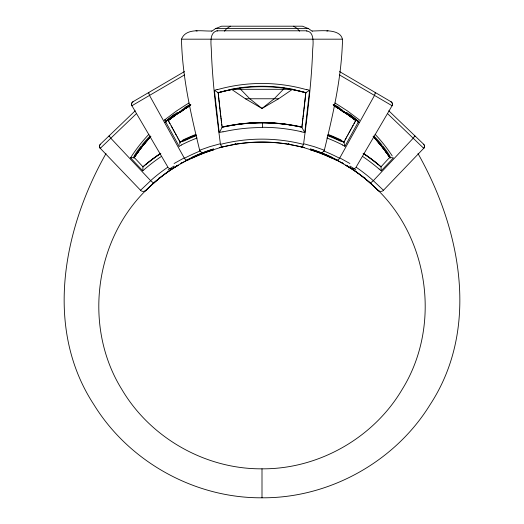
<?xml version="1.0" encoding="UTF-8"?>
<svg xmlns="http://www.w3.org/2000/svg" width="524" height="524" viewBox="0 0 524 524"><rect width="100%" height="100%" fill="white"/><g stroke="black" fill="none" stroke-linecap="round" stroke-linejoin="round"><path stroke-width="0.79" d="M262.406 122.911L262.4 127.424M312.206 30.982C321.625 31.047 345.395 27.418 342.355 44.271C340.973 80.041 332.851 115.09 324.461 149.746M148.888 134.308A155.137 155.137 0 0 0 131.786 155.903L130.581 157.842L142.777 170.831L142.967 167.005M222.137 127.417L219.851 131.655M306.881 89.519L309.605 90.318L304.785 132.624L301.038 131.74M180.099 142.338L179.66 144.264M292.641 89.388L305.833 92.558L305.734 93.534M305.669 94.176L305.538 95.473M305.833 92.558L301.883 127.136L289.661 124.836M305.472 96.115L305.335 97.412M305.302 97.733L304.85 101.97M304.667 103.667L304.758 102.822M304.385 106.215L304.568 104.518M304.287 107.06L304.097 108.756M303.9 110.446L303.999 109.601M303.691 112.241L303.802 111.298M303.579 113.184L303.134 116.957M302.793 119.786L302.564 121.666M302.905 118.843L303.023 117.9M302.328 123.553L302.446 122.609M302.093 125.439L302.21 124.496M301.889 127.09L301.975 126.382M199.539 149.746C190.736 113.459 182.273 76.681 181.481 39.182C186.086 27.445 202.192 31.532 211.794 30.982M310.418 149.353L310.49 149.058A161.811 160.449 30.5 0 1 337.063 159.971M189.013 103.018A208.768 208.414 -30.3 0 0 186.406 104.558L176.234 111.16L164.595 119.937L179.09 146.229M106.005 153.552C63.391 228.857 43.675 328.089 93.973 404.764C129.159 461.893 194.908 498.298 262 497.8C329.092 498.298 394.841 461.893 430.027 404.764C480.325 328.089 460.609 228.857 417.995 153.552M342.441 145.024L344.936 146.301L359.405 119.937L347.766 111.16L337.587 104.577A208.768 208.414 30.3 0 0 334.987 103.018M345.106 139.928L346.122 138.067M340.862 140.622L343.921 142.122L345.388 139.417M343.921 142.122L344.216 141.572M346.855 136.718L347.798 134.989M346.901 136.64L345.702 138.834M349.069 132.657L350.897 129.33M348.336 134.013L349.141 132.539M347.595 135.362L348.401 133.889M350.556 129.959L351.342 128.531M349.58 131.734L350.019 130.935M352.665 126.127L353.111 125.321M352.043 127.253L355.338 121.306M351.296 128.603L352.22 126.926M353.995 123.716L354.44 122.917M355.03 121.85L355.783 120.5L355.462 120.245M374.496 95.427L339.807 157.907L349.901 163.508M356.196 166.96L392.083 105.724A3.065 2.699 -60.1 0 0 391.002 101.846A3.065 2.79 -59.6 0 1 392.168 105.763M133.843 158.117L134.229 157.514M134.052 157.796L134.334 157.357M219.785 131.747L219.392 132.356M134.013 157.848L134.026 157.829A3.865 3.865 0 0 0 134.576 156.394M134.314 157.383L134.812 156.63M219.307 132.487L222.962 131.74M134.937 156.44L135.257 155.956M135.218 156.021L135.447 155.674M135.323 155.864L142.384 146.203L150.296 137.026A152.857 152.7 -45 0 0 135.729 155.255M346.01 112.929L348.453 114.972M346.076 112.909L345.198 112.693M284.624 88.039L274.209 98.767L262 108.468L245.383 98.767L231.529 89.309L292.471 89.309L278.617 98.767L262 108.468L249.791 98.767L239.376 88.039M224.436 31.191L226.656 28.61L230.442 26.2M373.376 180.649L413.2 138.218A3.039 1.172 -46.2 0 0 414.405 135.487M379.134 169.01L381.223 170.831L393.419 157.842L389.961 157.521M389.686 157.383L381.02 166.815L378.184 164.425M374.306 186.328L374.11 186.537C429.261 236.92 441.575 326.052 402.15 389.437C373.546 438.025 318.376 469.275 262 468.829C205.624 469.275 150.453 438.025 121.85 389.437C82.432 326.059 94.733 236.913 149.897 186.544L149.694 186.328M383.47 190.251L423.713 148.305L387.917 113.957M140.556 190.271L150.683 180.714A4.081 1.618 48.7 0 0 154.37 182.332M146.058 190.297L147.617 188.751M147.054 189.308L153.093 183.629M148.05 188.326L152.491 184.166M100.372 144.211L135.205 110.793M136.083 113.957L100.287 148.305L140.53 190.251M152.687 183.989L153.06 183.655M152.903 183.793L154.063 182.765A163.383 163.383 0 0 1 178.121 165.211M153.191 183.538L153.565 183.21M142.777 170.831L144.866 169.01A179.752 179.752 0 0 1 160.992 156.676M153.394 183.354L153.853 182.948M153.781 183.014L154.737 182.175M153.925 182.889L154.456 182.424M154.37 182.496L155.333 181.658M154.96 181.979L155.929 181.147M134.242 157.501L142.98 166.815L145.816 164.425M155.556 181.468L156.231 180.891M156.152 180.957L156.833 180.387M156.453 180.701L157.436 179.883M157.056 180.197L157.737 179.627M157.659 179.693L159.794 177.95M388.094 154.999L381.924 146.589L382.258 146.32M159.755 177.983L160.069 177.734A162.879 162.283 -42.8 0 1 178.147 165.263M167.981 120.684L177.688 113.466L187.599 107.047A206.535 206.161 -30.2 0 1 190.14 105.54A195.092 194.758 -30.3 0 0 168.138 120.402M168.165 120.546L168.538 120.245M168.401 120.356L168.735 120.088M168.584 120.212L169.147 119.767M168.852 119.996L169.822 119.243M169.796 119.262L170.32 118.856M170.248 118.909L171.374 118.051M170.719 118.548L173.896 116.171M171.924 117.631L175.651 114.894M174.911 115.424L176.261 114.468M309.566 90.338L306.062 92.506M211.689 31.309L215.508 28.61L221.56 26.2L302.44 26.2L308.492 28.61L312.311 31.309M176.83 114.062L178.147 113.151M179.352 112.319L183.597 109.536M180.118 111.802L177.924 112.909M173.234 168.25L181.402 163.298M184.166 109.175L190.055 105.586M188.28 106.634L188.719 106.372M188.85 106.293L189.19 106.09M174.099 163.508L184.193 157.907L149.504 95.427M189.518 105.9L189.878 105.684M132.952 101.754L184.441 71.578M167.804 166.96L131.917 105.724L184.441 74.958M180.629 163.743L184.481 161.602M181.553 163.213L182.752 162.545M183.348 162.217L187.068 160.233M306.514 31.04C314.479 31.296 313.228 43.793 312.704 49.046C311.662 80.761 307.739 112.287 303.625 143.72L314.262 146.674L324.317 150.211M185.155 161.235L186.367 160.599M179.064 146.301L181.559 145.024M186.976 160.279L192.203 157.698M179.346 140.773L180.079 142.122L183.138 140.622M199.683 150.211L209.738 146.674L220.375 143.72C216.261 112.287 212.338 80.761 211.296 49.046C210.989 43.348 209.345 32.56 217.028 30.792L306.972 30.792M204.642 152.438L222.942 146.772M219.215 132.624L214.395 90.318L217.119 89.519M218.266 93.534L218.167 92.558L231.359 89.388M220.06 147.513L220.761 147.329M221.56 147.12L236.239 144.08A163.187 163.18 0 0 1 287.761 144.087L302.446 147.126M326.865 31.034L327.978 30.785M222.117 127.136L234.339 124.836M356.896 120.382L356.025 120.5M130.581 157.842L134.039 157.521M215.508 28.61L308.492 28.61M181.481 39.182L342.519 39.182M245.383 98.767L278.617 98.767M167.975 120.5L167.045 120.376M166.953 120.363L166.567 120.297M165.938 120.186L164.595 119.937M196.022 30.785L197.135 31.034M301.058 146.772L319.358 152.438M303.245 147.329L303.809 147.48M217.938 92.506L214.434 90.338M331.797 157.698L337.024 160.279M336.932 160.233L342.447 163.213M337.633 160.599L338.845 161.235M217.028 30.792L217.486 31.04M339.454 161.562L350.766 168.25M342.598 163.298L343.292 163.698M339.559 71.578L391.048 101.754M339.559 74.958L392.083 105.724M334.122 105.684L334.495 105.907M334.482 105.9L337.22 107.544M334.81 106.09L335.517 106.51M337.705 107.846L339.834 109.175M293.558 26.2L297.344 28.61L299.564 31.191M340.404 109.536L344.026 111.9M344.648 112.319L336.401 107.047A206.535 206.161 30.2 0 0 333.86 105.54A195.092 194.758 30.3 0 1 355.861 120.402M343.868 111.802L355.783 120.5M348.349 114.894L352.076 117.631M348.945 115.319L349.528 115.745M350.104 116.171L352.79 118.175M352.626 118.051L353.281 118.548M353.163 118.457L353.752 118.909M353.68 118.856L354.178 119.243M354.204 119.262L355.338 120.147M141.742 146.32L142.076 146.589M355.835 120.546L355.652 120.396A190.35 190.35 0 0 0 334.214 105.763M364.632 178.291L363.931 177.734A162.879 162.283 42.8 0 0 345.853 165.263M364.566 178.245L365.228 178.776M365.202 178.756L366.341 179.693M366.263 179.627L366.643 179.942M366.564 179.883L366.944 180.197M366.866 180.132L367.547 180.701M367.167 180.387L368.149 181.212M367.769 180.891L368.745 181.723M368.365 181.402L369.04 181.979M368.962 181.913L369.335 182.241M369.263 182.175L369.63 182.496M370.147 182.948L369.558 182.431L376.448 188.817M370.73 183.466L369.937 182.765A163.383 163.383 0 0 0 345.853 165.211M370.435 183.21L371.614 184.265M371.444 184.107L375.95 188.326M388.795 110.793L423.628 144.211M376.383 188.751L377.942 190.297M376.946 189.308L377.444 189.799M383.444 190.271L373.317 180.714A4.081 1.618 -48.7 0 1 369.63 182.332M373.992 137.334L373.704 137.026A152.857 152.7 45 0 1 388.271 155.255M374.319 137.688L374.771 138.185M375.066 138.506L381.924 146.589M388.782 156.021L389.063 156.44M304.785 132.624L301.863 127.404M389.208 156.656L389.515 157.121M389.378 156.918L390.157 158.117M389.915 157.744L389.987 157.848A3.865 3.865 0 0 1 389.424 156.394M168.217 120.5L171.335 126.127M168.662 121.306L169.114 122.112M169.56 122.917L170.005 123.716M171.21 125.904L172.704 128.603M171.78 126.926L172.219 127.732M172.658 128.531L173.444 129.959M173.103 129.33L174.191 131.308M173.981 130.935L174.931 132.657M174.859 132.539L176.405 135.362M175.599 133.889L175.9 134.439M176.202 134.989L177.145 136.718M177.099 136.64L178.894 139.928M177.702 137.733L177.996 138.284M178.612 139.417L180.079 142.122M344.936 146.301L343.901 142.338M213.582 149.353L213.51 149.058A161.811 160.449 -30.5 0 0 186.937 159.971M222.104 127.037L221.554 122.609M221.79 124.496L221.907 125.439M221.58 122.826L220.421 113.184M221.436 121.666L221.207 119.786M220.977 117.9L221.095 118.843M220.866 116.957L220.643 115.07M220.538 114.199L218.167 92.558M220.198 111.298L220.309 112.241M220.001 109.601L220.1 110.446M219.713 107.06L219.903 108.756M219.615 106.215L219.242 102.822M219.15 101.97L218.967 100.281M218.875 99.429L218.698 97.733M218.665 97.412L218.528 96.115M218.462 95.473L218.331 94.176M381.033 167.005L381.223 170.831M234.333 124.817A182.673 182.66 4.2 0 1 262.406 122.708L262.406 122.806M262 468.842L262 497.787M262.406 122.708A182.673 182.66 -4.2 0 1 289.667 124.817M142.98 166.815A182.647 182.647 0 0 1 160.842 153.283M234.248 124.856A182.647 182.647 0 0 1 289.602 124.843M363.086 153.283A182.647 182.647 0 0 1 380.948 166.815M304.392 147.545A4.133 3.799 -75.2 0 1 303.042 146.949M203.554 152.641A3.989 3.773 72 0 0 204.609 152.366A3.989 3.773 69.3 0 1 199.611 150.244M324.389 150.244A3.989 3.773 -72 0 1 319.391 152.366A3.989 3.773 -69.3 0 0 320.446 152.641M220.932 146.969A4.133 3.792 75.2 0 1 219.615 147.545M302.086 146.451A4.113 1.782 -76.1 0 1 301.077 146.7A4.113 1.788 -77.1 0 0 303.534 144.316M222.969 146.864A159.231 154.914 0.2 0 1 301.909 147.093M221.914 146.504A4.113 1.788 77.1 0 0 222.923 146.694A4.113 1.782 76.1 0 1 220.486 144.29M220.532 144.355A162.885 158.654 0.2 0 1 303.468 144.369M288.776 143.55A4.159 1.277 -82.8 0 0 289.287 144.27A4.159 1.559 -80.3 0 1 288.672 143.864M235.224 143.55A4.159 1.284 82.8 0 1 234.713 144.27A4.159 1.559 80.3 0 0 235.328 143.864M231.333 89.263A157.429 157.167 1.6 0 1 292.667 89.27M281.873 87.515A157.429 157.167 -1.7 0 1 283.15 87.678M222.091 127.011A178.573 174.603 0 0 1 301.948 127.024M222.15 127.26A178.573 174.341 -0.2 0 1 300.671 126.991M218.239 92.807A157.973 155.091 -1.2 0 1 231.726 89.597M292.287 89.558A157.973 155.091 -1.2 0 1 305.774 92.741M222.988 131.871A174.256 169.953 -0.2 0 1 262.4 127.555M262.4 127.286A174.263 170.221 0 0 1 301.071 131.622M218.226 92.741A157.973 155.091 1.2 0 1 305.761 92.807M217.172 89.702A160.861 158.025 1.2 0 1 306.809 89.761M169.678 119.348A195.518 194.581 -30.1 0 1 190.297 105.56M182.863 140.052A179.994 177.741 -30.5 0 1 195.649 134.524M169.566 119.203A195.518 194.764 -30.1 0 1 190.205 105.403M183.426 141.238A179.994 176.431 -28.5 0 1 196.114 135.749M180.02 141.997A181.402 180.236 -30.5 0 1 196.035 134.904M181.501 144.899A177.774 176.595 -30.5 0 1 197.129 137.976M131.832 105.763A3.065 2.79 59.6 0 1 132.998 101.846A3.065 2.699 60.1 0 0 131.91 105.724M149.681 95.355A3.006 0.838 59.8 0 1 148.849 92.584A3.006 1.055 59.6 0 0 148.698 93.017M184.232 158.038A4.074 1.48 62.6 0 0 187.029 160.161A4.074 1.48 63.7 0 1 186.302 160.22M184.396 158.287A164.811 162.905 -29.1 0 1 200.161 150.997M168.112 169.92A216.753 119.642 -64.9 0 1 174.092 166.062M167.942 167.379A4.133 3.727 56.8 0 0 173.156 168.145A4.133 3.727 57.6 0 1 171.623 168.813M192.033 157.331A159.925 156.656 -30.3 0 1 213.471 148.999M192.413 157.416A3.956 1.231 64.6 0 1 192.164 157.606M187.212 160.501A161.811 159.853 -29.1 0 1 213.674 149.668M181.573 162.689A4.081 3.668 60.2 0 1 180.249 163.77M192.38 158.071A159.925 155.844 -29.3 0 1 213.707 149.766M180.145 142.246A181.402 179.955 -29.6 0 1 196.133 135.166M333.703 105.56A195.518 194.581 30.1 0 1 354.322 119.348M328.352 134.524A179.994 177.741 30.5 0 1 341.137 140.052M333.795 105.403A195.518 194.764 30.1 0 1 354.434 119.203M327.886 135.749A179.994 176.431 28.5 0 1 340.574 141.238M327.965 134.904A181.402 180.236 30.5 0 1 343.98 141.997M326.871 137.976A177.774 176.595 30.5 0 1 342.5 144.899M374.319 95.355A3.006 0.838 -59.8 0 0 375.151 92.584A3.006 1.055 -59.6 0 1 375.302 93.017M339.768 158.038A4.074 1.48 -62.6 0 1 336.971 160.161A4.074 1.48 -63.7 0 0 337.698 160.22M323.839 150.997A164.811 162.905 29.1 0 1 339.604 158.287M349.908 166.062A216.753 119.642 64.9 0 1 355.888 169.92M356.058 167.379A4.133 3.727 -56.8 0 1 350.844 168.145A4.133 3.727 -57.6 0 0 352.377 168.813M310.529 148.999A159.925 156.656 30.3 0 1 331.967 157.331M331.836 157.606A3.956 1.231 -64.6 0 1 331.587 157.416M310.326 149.668A161.811 159.853 29.1 0 1 336.788 160.501M343.751 163.77A4.081 3.668 -60.2 0 1 342.427 162.689M310.293 149.766A159.925 155.844 29.3 0 1 331.62 158.071M327.867 135.166A181.402 179.955 29.6 0 1 343.855 142.246M373.507 136.829A153.067 153.067 0 0 1 389.411 156.892M382.979 146.176A13.893 1.389 51.6 0 1 389.692 157.462M373.239 136.463A13.801 1.343 51.7 0 1 382.284 145.351M374.542 137.242A3.865 3.865 0 0 1 374.169 137.098M134.589 156.892A153.067 153.067 0 0 1 150.493 136.829M134.308 157.462A13.893 1.389 -51.6 0 1 141.022 146.176M141.716 145.351A13.801 1.343 -51.7 0 1 150.761 136.463M149.831 137.098A3.865 3.865 0 0 1 149.458 137.242M363.78 153.624A182.372 182.077 43.8 0 1 378.223 164.379M373.717 137.006A152.857 152.759 43.9 0 1 388.31 155.228M363.708 153.735A182.372 181.946 42.4 0 1 378.145 164.477M373.193 136.502A152.17 152.17 0 0 1 389.784 157.482M362.929 156.676A179.752 179.752 0 0 1 379.055 169.01M375.112 134.308A155.137 155.137 0 0 1 392.214 155.903M423.589 144.251A2.993 2.823 -46.2 0 1 423.759 148.344A3.033 2.803 -46.2 0 0 423.575 144.27M167.621 167.346A167.195 167.195 0 0 0 150.624 180.649L110.8 138.218A3.039 1.172 46.2 0 1 109.595 135.487M356.294 167.346A167.195 167.195 0 0 1 373.284 180.649M345.919 165.152A162.735 162.283 43.9 0 1 363.977 177.675M383.516 190.356A4.041 3.727 -44.6 0 1 378.027 190.225M379.121 191.083A3.982 3.766 -45.3 0 1 378.001 190.245M370.743 183.027A4.159 1.893 -49.1 0 1 370.055 182.64M365.483 178.769A4.087 1.762 -50.8 0 1 365.117 178.376M371.673 184.193A3.956 3.74 -47.9 0 1 370.553 182.594A4.002 3.701 -48.1 0 0 371.699 184.166M365.248 178.638A4.022 1.52 -50.9 0 1 364.901 177.878M414.739 135.834A3.092 1.362 -46.2 0 1 415.041 136.502M145.777 164.379A182.372 182.077 -43.8 0 1 160.22 153.624M135.69 155.228A152.857 152.759 -43.9 0 1 150.283 137.006M145.855 164.477A182.372 181.946 -42.4 0 1 160.292 153.735M134.216 157.482A152.17 152.17 0 0 1 150.807 136.502M100.412 144.251A2.993 2.823 46.2 0 0 100.241 148.344A3.033 2.803 46.2 0 1 100.425 144.27M160.023 177.675A162.735 162.283 -43.9 0 1 178.081 165.152M145.973 190.225A4.041 3.727 44.6 0 1 140.484 190.356M146 190.245A3.982 3.766 45.3 0 1 144.879 191.083M153.945 182.64A4.159 1.893 49.1 0 1 153.257 183.027M158.883 178.376A4.087 1.762 50.8 0 1 158.517 178.769M152.327 184.193A3.956 3.74 47.9 0 0 153.447 182.594A4.002 3.701 48.1 0 1 152.301 184.166M159.1 177.878A4.022 1.52 50.9 0 1 158.752 178.638M108.959 136.502A3.092 1.362 46.2 0 1 109.261 135.834M346.777 112.568A15.379 1.421 34.5 0 1 358.167 122.171M333.493 105.285A15.399 1.303 34.6 0 1 339.283 107.571M349.239 114.193A16.323 1.52 34.5 0 1 358.848 122.636M333.205 104.852A16.093 1.349 34.5 0 1 342.748 110.374M336.742 107.263A16.676 0.354 32.4 0 1 336.565 107.145M341.045 110.564A16.093 0.393 32.6 0 1 344.746 112.902M168.322 120.343A190.35 190.35 0 0 1 189.786 105.763M165.833 122.171A15.379 1.421 -34.5 0 1 177.223 112.568M184.717 107.571A15.399 1.303 -34.6 0 1 190.507 105.285M165.152 122.636A16.323 1.52 -34.5 0 1 174.761 114.193M181.252 110.374A16.093 1.349 -34.5 0 1 190.795 104.852M187.435 107.145A16.676 0.354 -32.4 0 1 187.258 107.263M179.254 112.902A16.093 0.393 -32.6 0 1 182.955 110.564"/></g></svg>
